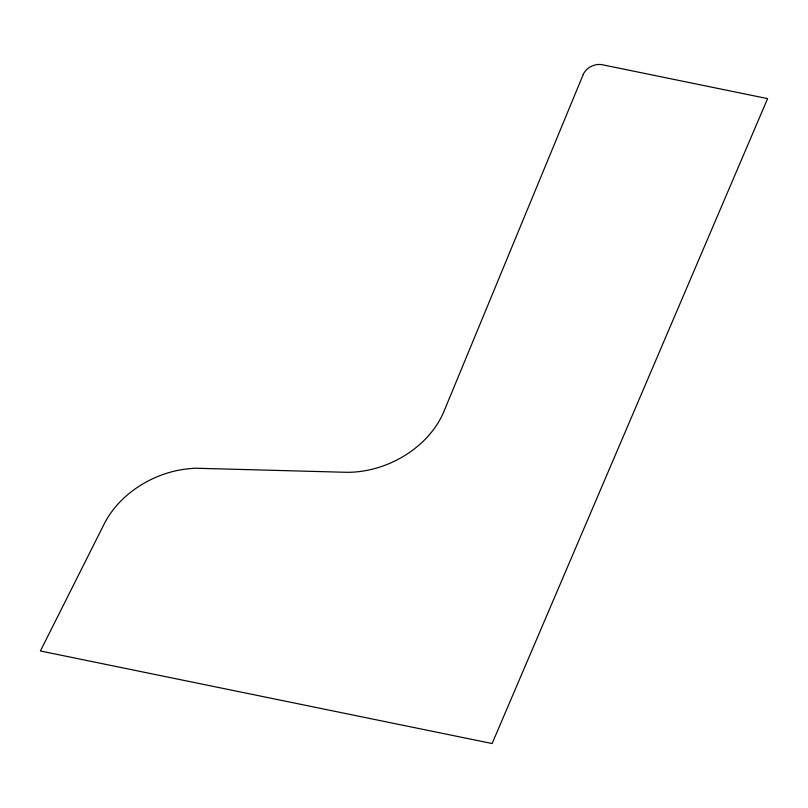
<?xml version="1.0" encoding="UTF-8"?>
<svg xmlns="http://www.w3.org/2000/svg" width="808" height="808" viewBox="0 0 808 808"><rect width="100%" height="100%" fill="white"/><g stroke="black" fill="none" stroke-linecap="round" stroke-linejoin="round"><path stroke-width="1.21" d="M583.184 74.588L443.956 411.403A87.83 67.286 -25.2 0 1 344.935 472.266L194.96 468.206L189.971 468.63A87.83 67.286 -25.2 0 0 104.192 523.968L40.4 650.985L492.112 743.542L767.6 98.616L602.233 64.731A14.635 11.211 -25.2 0 0 583.184 74.588"/></g></svg>
